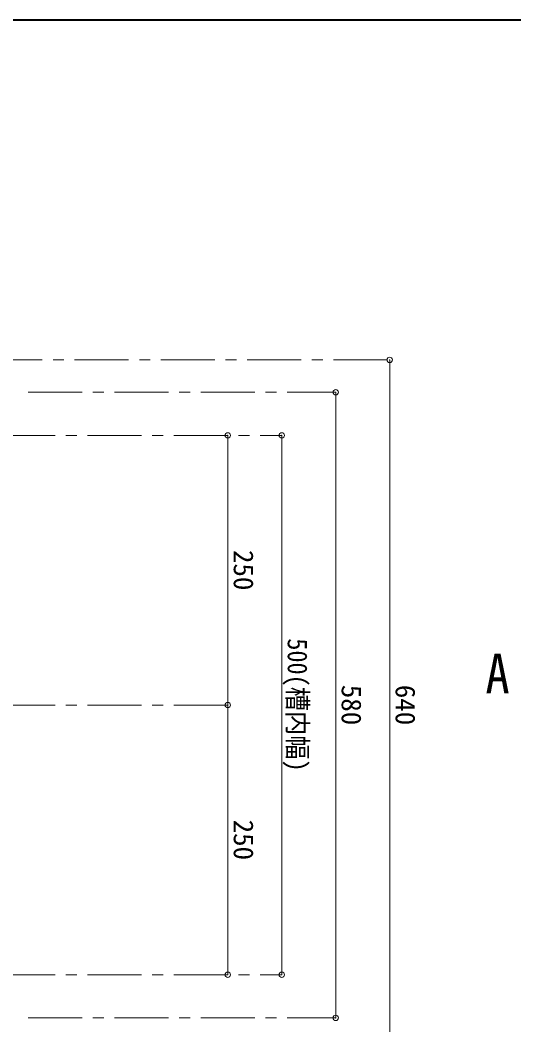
# Model space of a CAD drawing. Units: millimetres at full size, sheet at 1:10; details may follow other scales. Extents: x -2102 to 1948, y -1411 to 1399.
# Drawn here: x -1435 to -977, y 468 to 1399 of the extents above; entities that cross this region are included whole.
import ezdxf
from ezdxf.enums import TextEntityAlignment as Align

# ---------------------------------------------------------------- set-up
doc = ezdxf.new("R2010")
doc.units = ezdxf.units.MM
doc.header["$LTSCALE"] = 10
doc.header["$PDMODE"] = 32
doc.header["$PDSIZE"] = 5
doc.linetypes.add('CHAIN1', pattern=[8, 5, -1, 1, -1])
doc.layers.add('0-0____1', color=4, linetype='Continuous', lineweight=9)
doc.styles.add('ＭＳ ゴシック', font='')
doc.styles.get('ＭＳ ゴシック').set_extended_font_data('MS Gothic')

msp = doc.modelspace()

# ---------------------------------------------------------------- linework, layer by layer
at = {"layer": '0-0____1', "color": 1, "lineweight": 40}
msp.add_line((1947.86, 1399.46), (-2102.14, 1399.46), dxfattribs=at)
at = {"layer": '0-0____1', "linetype": 'CHAIN1'}
for p, q in [((-1544.14, 1084.46), (-1092.14, 1084.46)), ((-1427.14, 1054.46), (-1142.14, 1054.46)), ((-1532.14, 1014.46), (-1192.14, 1014.46)), ((-1242.14, 764.46), (-1663.14, 764.46)), ((-1532.14, 514.46), (-1192.14, 514.46)), ((-1427.14, 474.46), (-1142.14, 474.46))]:
    msp.add_line(p, q, dxfattribs=at)
at = {"layer": '0-0____1'}
for p, q in [((-1092.14, 1084.46), (-1092.14, 444.46)), ((-1142.14, 474.46), (-1142.14, 1054.46)), ((-1242.14, 1014.46), (-1242.14, 764.46)), ((-1192.14, 1014.46), (-1192.14, 514.46)), ((-1242.14, 514.46), (-1242.14, 764.46))]:
    msp.add_line(p, q, dxfattribs=at)
at = {"layer": '0-0____1', "color": 1}
for p in [(-1092.14, 1084.46), (-1142.14, 1054.46), (-1242.14, 1014.46), (-1192.14, 1014.46), (-1242.14, 764.46), (-1242.14, 514.46), (-1192.14, 514.46), (-1142.14, 474.46)]:
    msp.add_point(p, dxfattribs=at)

# ---------------------------------------------------------------- texts
at = {"layer": '0-0____1', "color": 7, "style": 'ＭＳ ゴシック'}
for s, p in [('250', (-1242.14, 908.21)), ('580', (-1142.14, 783.21)), ('640', (-1092.14, 783.21)), ('250', (-1242.14, 658.21))]:
    msp.add_text(s, height=18.33, rotation=270, dxfattribs=at).set_placement(p, align=Align.BOTTOM_LEFT)
at = {"layer": '0-0____1', "color": 7, "style": 'ＭＳ ゴシック', "width": 0.9}
msp.add_text('500(槽内幅)', height=18.33, rotation=270, dxfattribs=at).set_placement((-1192.14, 826.33), align=Align.BOTTOM_LEFT)
msp.add_text('A', height=36.66, dxfattribs=at).set_placement((-1003.39, 764.46), align=Align.BOTTOM_LEFT)

doc.saveas('drawing.dxf')
